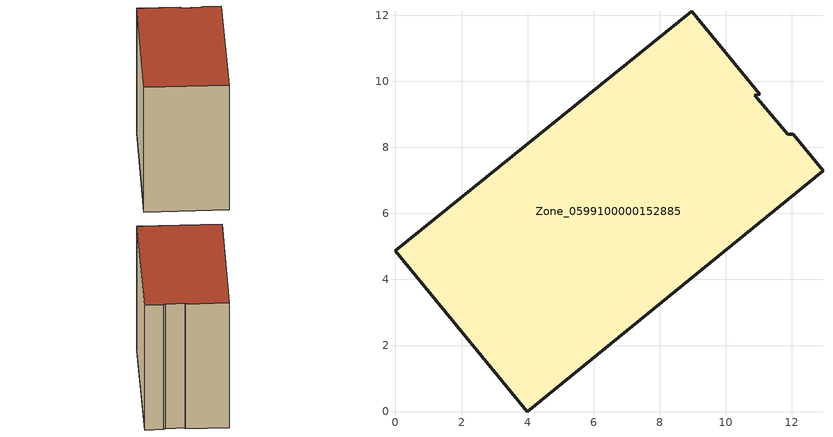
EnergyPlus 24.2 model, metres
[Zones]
Zone_0599100000152885
 floor ground (C_G): 11.89,8.41 12.04,8.39 12.95,7.29 3.99,0 0,4.87 8.98,12.12 11.04,9.62 10.89,9.59 z0
 wall outside (C_F): 3.99,0 12.95,7.29 12.04,8.39 11.89,8.41 10.89,9.59 11.04,9.62 8.98,12.12 0,4.87 3.99,0 z0:10.63
 roof outside (C_R): 12.04,8.39 11.89,8.41 10.89,9.59 11.04,9.62 8.98,12.12 0,4.87 3.99,0 12.95,7.29 z10.63
[BUILDING]
Pand.0599100000152885: North Axis=0; Terrain=City; Loads Convergence Tolerance Value=0.04; Temperature Convergence Tolerance Value=0.4; Solar Distribution=FullExterior; Maximum Number of Warmup Days=25; Minimum Number of Warmup Days=1
[Site:Location]
Rotterdam.The.Hague.AP_ZH_NLD Design_Conditions: Latitude=51.96; Longitude=4.45; Time Zone=1; Elevation=-4.5
[SITE:GROUNDTEMPERATURE:BUILDINGSURFACE]
18, 18, 18, 18, 18, 18, 18, 18, 18, 18, 18, 18
[MATERIAL] Thermal Absorptance=0.9; Solar Absorptance=0.7; Visible Absorptance=0.7
Name | Roughness | Thickness | Conductivity | Density | Specific Heat
G.TI.1946 | MediumSmooth | 0.15 | 1 | 540 | 1210
F.TI.1946 | Rough | 0.3 | 0.857143 | 1920 | 840
R.TI.1946 | MediumRough | 0.2 | 0.1 | 1500 | 1000
[CONSTRUCTION]
C_G: G.TI.1946
C_F: F.TI.1946
C_R: R.TI.1946
[ZONE]
Zone_0599100000152885: Type=1; Multiplier=1; Ceiling Height=Autocalculate; Volume=Autocalculate; Floor Area=autocalculate; Part of Total Floor Area=Yes
[ZONEINFILTRATION:DESIGNFLOWRATE]
Infil_Zone_0599100000152885: Zone or ZoneList or Space or SpaceList=Zone_0599100000152885; Schedule=AlwaysOn; Design Flow Rate Calculation Method=Flow/Area; Flow Rate per Floor Area=0.003; Constant Term Coefficient=1; Temperature Term Coefficient=0; Velocity Term Coefficient=0; Velocity Squared Term Coefficient=0
[HVACTEMPLATE:ZONE:IDEALLOADSAIRSYSTEM]
Zone_0599100000152885: Maximum Heating Supply Air Temperature=50; Minimum Cooling Supply Air Temperature=13; Maximum Heating Supply Air Humidity Ratio=0.0156; Minimum Cooling Supply Air Humidity Ratio=0.0077; Heating Limit=NoLimit; Cooling Limit=NoLimit; Dehumidification Control Type=ConstantSensibleHeatRatio; Cooling Sensible Heat Ratio=0.7; Dehumidification Setpoint=60; Humidification Control Type=None; Humidification Setpoint=30; Outdoor Air Method=None; Outdoor Air Flow Rate per Person=0.00944; Outdoor Air Flow Rate per Zone Floor Area=0; Outdoor Air Flow Rate per Zone=0; Demand Controlled Ventilation Type=None; Outdoor Air Economizer Type=NoEconomizer; Heat Recovery Type=None; Sensible Heat Recovery Effectiveness=0.7; Latent Heat Recovery Effectiveness=0.65
[ZONECONTROL:THERMOSTAT]
ThermostatControl_Zone_0599100000152885: Zone or ZoneList=Zone_0599100000152885; Control Type Schedule=DualSetpointControlType; Control 1=Thermostat_Zone_0599100000152885; Temperature Difference Between Cutout And Setpoint=0
[THERMOSTATSETPOINT:DUALSETPOINT]
Thermostat_Zone_0599100000152885: Heating Setpoint Temperature Schedule=HeatingSetpoint_Zone_0599100000152885; Cooling Setpoint Temperature Schedule=CoolingSetpoint_Zone_0599100000152885
[SCHEDULE:COMPACT]
HeatingSetpoint_Zone_0599100000152885: Through: 12/31, For: AllDays, Until: 24:00, 21
CoolingSetpoint_Zone_0599100000152885: Through: 12/31, For: AllDays, Until: 24:00, 24
DualSetpointControlType: Through: 12/31, For: AllDays, Until: 24:00, 4
AlwaysOn: Through: 12/31, For: AllDays, Until: 24:00, 1
